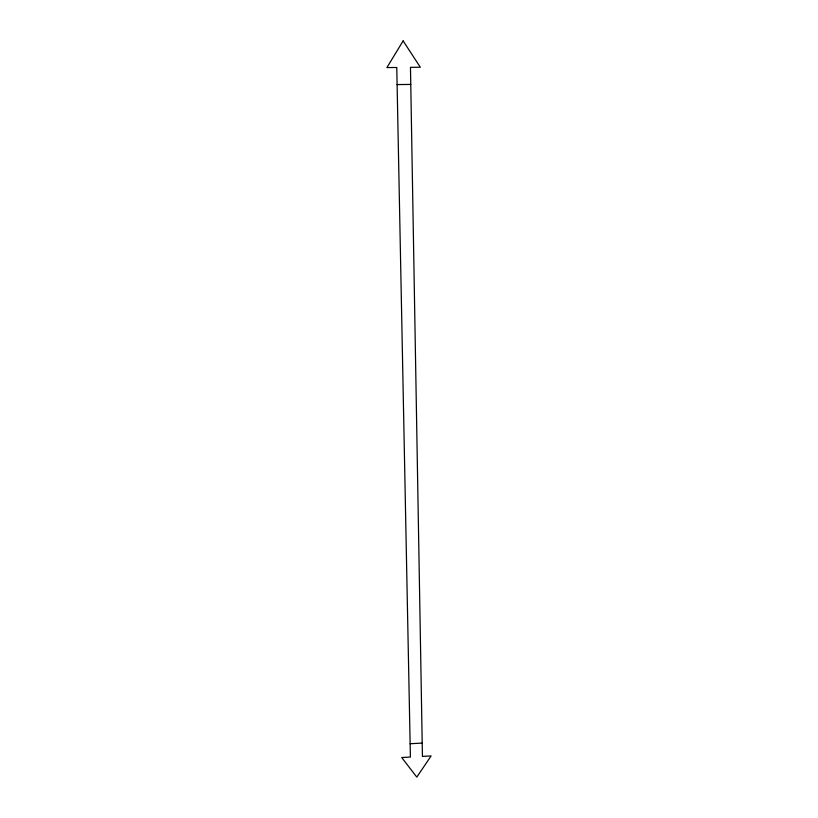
<?xml version="1.0" encoding="UTF-8"?>
<svg xmlns="http://www.w3.org/2000/svg" width="818" height="818" viewBox="0 0 818 818"><rect width="100%" height="100%" fill="white"/><g stroke="black" fill="none" stroke-linecap="round" stroke-linejoin="round"><path stroke-width="1.23" d="M410.135 743.736L422.211 743.092M397.108 84.581L410.769 84.428M403.131 40.9L386.894 67.577L396.771 67.485L410.391 757.059L401.71 757.529L416.802 777.1L431.106 755.934L422.436 756.405L410.472 67.342L420.319 67.25L403.131 40.9"/></g></svg>
